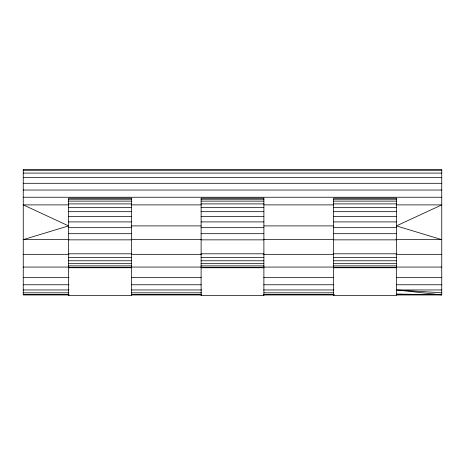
<?xml version="1.0" encoding="UTF-8"?>
<svg xmlns="http://www.w3.org/2000/svg" width="465" height="465" viewBox="0 0 465 465"><rect width="100%" height="100%" fill="white"/><g stroke="black" fill="none" stroke-linecap="round" stroke-linejoin="round"><path stroke-width="0.7" d="M23.25 170.3L441.75 170.3M23.25 173.085L441.75 173.085M23.25 177.52L441.75 177.52M23.25 183.297L441.75 183.297M23.25 190.028L441.75 190.028M23.25 197.247L441.75 197.247M68.588 199.218L131.363 199.218M201.113 199.218L263.888 199.218M333.638 199.218L396.413 199.218M68.588 201.13L131.363 201.13M201.113 201.13L263.888 201.13M333.638 201.13L396.413 201.13M68.588 203.891L131.363 203.891M201.113 203.891L263.888 203.891M333.638 203.891L396.413 203.891M68.588 204.885L23.25 204.885L68.588 225.903L23.25 239.638L69.023 239.638M131.363 204.885L201.113 204.885M263.888 204.885L333.638 204.885M396.413 204.885L441.75 204.885L396.413 225.903L441.75 239.638L395.977 239.638M68.588 207.431L131.363 207.431M201.113 207.431L263.888 207.431M333.638 207.431L396.413 207.431M68.588 211.68L131.363 211.68M201.113 211.68L263.888 211.68M333.638 211.68L396.413 211.68M68.588 216.539L131.363 216.539M201.113 216.539L263.888 216.539M333.638 216.539L396.413 216.539M68.588 221.91L131.363 221.91M201.113 221.91L263.888 221.91M333.638 221.91L396.413 221.91M131.363 225.903L201.113 225.903M263.888 225.903L333.638 225.903M68.588 227.67L131.363 227.67M201.113 227.67L263.888 227.67M333.638 227.67L396.413 227.67M68.588 233.692L131.363 233.692M201.113 233.692L263.888 233.692M333.638 233.692L396.413 233.692M131.508 239.638L201.258 239.638M263.742 239.638L333.492 239.638M68.588 239.853L131.363 239.853M201.113 239.853L263.888 239.853M333.638 239.853L396.413 239.853M68.588 253.803L131.363 253.803M201.113 253.803L263.888 253.803M333.638 253.803L396.413 253.803M23.25 254.332L69.023 254.332M131.508 254.332L201.258 254.332M263.742 254.332L333.492 254.332M395.977 254.332L441.75 254.332M68.588 257.412L131.363 257.412M201.113 257.412L263.888 257.412M333.638 257.412L396.413 257.412M68.588 260.778L131.363 260.778M201.113 260.778L263.888 260.778M333.638 260.778L396.413 260.778M68.588 263.667L131.363 263.667M201.113 263.667L263.888 263.667M333.638 263.667L396.413 263.667M68.588 265.881L131.363 265.881M201.113 265.881L263.888 265.881M333.638 265.881L396.413 265.881M23.25 267.067L69.023 267.067M131.508 267.067L201.258 267.067M263.742 267.067L333.492 267.067M396.703 267.067L441.75 267.067M68.588 267.276L131.363 267.276M201.113 267.276L263.888 267.276M333.638 267.276L396.413 267.276M68.588 267.753L131.363 267.753M201.113 267.753L263.888 267.753M333.638 267.753L396.413 267.753M23.25 277.634L69.023 277.634M131.508 277.634L201.258 277.634M263.742 277.634L333.492 277.634M396.703 277.634L441.75 277.634M23.25 284.766L69.023 284.766M131.508 284.766L201.258 284.766M263.742 284.766L333.492 284.766M396.703 284.766L441.75 284.766M23.25 289.957L68.989 289.957M131.426 289.957L201.845 289.957M263.556 289.957L333.975 289.957M69.023 294.897L23.25 294.897L23.25 169.347L441.75 169.347L441.75 294.897L396.413 289.957L441.75 289.957M23.25 292.805L68.936 292.805M131.304 292.805L201.653 292.805M264.015 292.805L333.638 292.805M23.25 294.723L69.023 294.723M131.508 294.723L201.258 294.723M263.742 294.723L334.219 294.723M396.703 294.723L441.75 294.723M131.508 294.897L201.258 294.897M263.742 294.897L334.219 294.897M396.703 294.897L441.75 294.897L396.761 294.025M396.413 289.957L441.75 292.805M131.363 198.189L68.588 198.189L68.588 295.653L131.363 295.653L131.363 198.189M263.888 198.189L201.113 198.189L201.113 295.653L263.888 295.653L263.888 198.189M396.413 198.189L333.638 198.189L333.638 295.653L396.413 295.653L396.413 198.189"/></g></svg>
